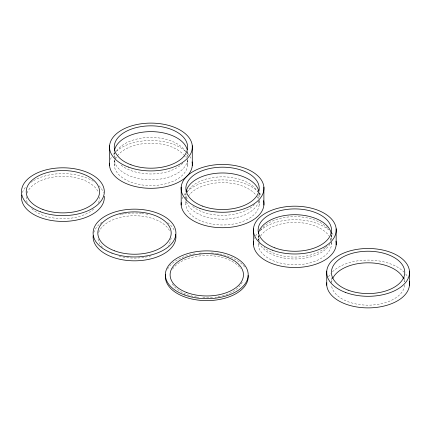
<?xml version="1.0" encoding="UTF-8"?>
<svg xmlns="http://www.w3.org/2000/svg" width="431" height="431" viewBox="0 0 431 431"><rect width="100%" height="100%" fill="white"/><g stroke="black" fill="none" stroke-linecap="round" stroke-linejoin="round"><path stroke-width="0.32" stroke-dasharray="2.15 1.62" d="M404.725 277.365L404.725 281.874M331.444 234.416L331.444 239.28M331.444 242.141L331.444 244.716M331.477 277.726L331.477 282.52M259.166 192.684L259.166 195.259M259.166 200.129L259.166 204.919M258.191 235.703L258.191 239.927M258.191 242.788L258.191 244.716M187.555 151.34L187.555 153.915M187.555 159.427L187.555 165.509M185.912 193.972L185.912 195.259M185.912 196.908L185.912 198.195M185.912 200.771L185.912 204.919M114.301 152.628L114.301 153.915M114.301 159.712L114.301 165.509M259.166 193.045A36.673 21.173 0 0 1 258.411 198.556M254.489 204.547A36.673 21.173 0 0 1 191.779 205.684M186.666 198.556A36.673 21.173 0 0 1 185.874 193.6M258.762 201.331A36.673 21.173 0 0 1 221.098 219.174A36.673 21.173 0 0 1 185.976 199.677M185.874 198.572A36.673 21.173 0 0 1 186.316 194.704M187.113 192.538A36.673 21.173 0 0 1 222.057 176.845A36.673 21.173 0 0 1 257.706 192.005M258.762 194.704A36.673 21.173 0 0 1 259.166 196.908M182.033 198.842A41.408 23.904 0 0 1 183.294 196.186M183.881 195.243A41.408 23.904 0 0 1 185.642 192.959M186.898 191.644A41.408 23.904 0 0 1 223.403 179.91A41.408 23.904 0 0 1 259.031 192.517M259.435 192.959A41.408 23.904 0 0 1 261.197 195.243M258.902 201.045A36.673 21.173 0 0 1 222.057 224.982A36.673 21.173 0 0 1 186.316 200.501M186.478 199.952A36.673 21.173 0 0 1 187.657 197.269M188.299 196.224A36.673 21.173 0 0 1 221.577 182.647A36.673 21.173 0 0 1 256.041 195.2M256.779 196.224A36.673 21.173 0 0 1 257.964 198.33M329.984 243.827A36.673 21.173 0 0 1 294.335 258.988A36.673 21.173 0 0 1 259.392 243.294M258.455 240.579A36.673 21.173 0 0 1 258.341 235.601M260.577 230.224A36.673 21.173 0 0 1 294.335 216.642A36.673 21.173 0 0 1 328.702 229.712M331.294 235.601A36.673 21.173 0 0 1 331.444 238.919M254.312 238.639A41.408 23.904 0 0 1 254.818 237.422M255.572 235.983A41.408 23.904 0 0 1 257.539 233.203M260.087 230.59A41.408 23.904 0 0 1 328.567 229.761M331.714 232.756A41.408 23.904 0 0 1 334.063 235.983M331.444 242.502A36.673 21.173 0 0 1 295.294 264.779A36.673 21.173 0 0 1 258.153 243.057M258.595 240.299A36.673 21.173 0 0 1 259.392 238.127M260.577 236.021A36.673 21.173 0 0 1 294.815 222.434A36.673 21.173 0 0 1 329.058 236.021M330.243 238.127A36.673 21.173 0 0 1 331.04 240.299M331.444 234.771A36.673 21.173 0 0 1 330.48 240.827M326.768 246.279A36.673 21.173 0 0 1 325.577 247.416M325.152 247.782A36.673 21.173 0 0 1 264.058 247.416M259.392 241.36A36.673 21.173 0 0 1 258.153 235.326M328.589 276.837A41.408 23.904 0 0 1 330.819 273.583M332.457 271.816A41.408 23.904 0 0 1 404.176 272.252M405.749 274.035A41.408 23.904 0 0 1 407.861 277.316M404.725 285.096A36.673 21.173 0 0 1 368.101 305.159A36.673 21.173 0 0 1 331.477 285.096M331.536 282.327A36.673 21.173 0 0 1 332.436 279.046M403.971 279.584A36.673 21.173 0 0 1 404.574 281.772M187.555 159.712A36.673 21.173 0 0 1 151.41 179.775A36.673 21.173 0 0 1 114.366 160.267M114.301 157.498A36.673 21.173 0 0 1 115.266 153.662M116.688 151.017A36.673 21.173 0 0 1 151.89 137.435A36.673 21.173 0 0 1 185.809 152.062M186.801 154.201A36.673 21.173 0 0 1 187.49 156.943M110.428 159.432A41.408 23.904 0 0 1 111.683 156.776M113.278 154.449A41.408 23.904 0 0 1 115.74 151.804M116.203 151.378A41.408 23.904 0 0 1 185.659 151.378M187.824 153.549A41.408 23.904 0 0 1 189.586 155.833M190.173 156.776A41.408 23.904 0 0 1 190.928 158.215M187.151 161.086A36.673 21.173 0 0 1 149.966 185.567A36.673 21.173 0 0 1 115.055 159.998M115.503 158.92A36.673 21.173 0 0 1 147.095 143.34A36.673 21.173 0 0 1 183.606 154.788M184.032 155.284A36.673 21.173 0 0 1 186.095 158.387M187.555 151.701A36.673 21.173 0 0 1 186.591 157.751M182.879 163.204A36.673 21.173 0 0 1 120.168 164.34M115.503 158.29A36.673 21.173 0 0 1 114.263 152.256M93.796 232.568A41.408 23.904 0 0 1 101.791 222.267M119.673 214.606A41.408 23.904 0 0 1 121.418 214.239M122.011 214.132A41.408 23.904 0 0 1 123.794 213.83M124.392 213.738A41.408 23.904 0 0 1 140.985 213.307M141.6 213.367A41.408 23.904 0 0 1 145.225 213.83M145.823 213.927A41.408 23.904 0 0 1 148.189 214.358M167.751 222.665A41.408 23.904 0 0 1 174.507 230.736M171.134 238.031A36.673 21.173 0 0 1 168.015 245.535M151.162 255.788A36.673 21.173 0 0 1 118.433 255.955M102.556 247.319A36.673 21.173 0 0 1 97.885 238.031M98.634 232.519A36.673 21.173 0 0 1 133.551 215.753A36.673 21.173 0 0 1 169.938 231.442M167.546 269.095A41.408 23.904 0 0 1 191.951 254.403M192.528 254.274A41.408 23.904 0 0 1 194.882 253.821M199.09 253.229A41.408 23.904 0 0 1 202.15 252.965M211.427 252.965A41.408 23.904 0 0 1 215.699 253.374M216.303 253.455A41.408 23.904 0 0 1 219.287 253.929M219.88 254.037A41.408 23.904 0 0 1 245.444 268.152M242.217 282.197A36.673 21.173 0 0 1 220.527 296.35M219.934 296.485A36.673 21.173 0 0 1 218.124 296.857M216.281 297.174A36.673 21.173 0 0 1 215.042 297.352M212.526 297.632A36.673 21.173 0 0 1 201.686 297.686M198.54 297.352A36.673 21.173 0 0 1 197.296 297.174M196.681 297.072A36.673 21.173 0 0 1 171.624 282.731M172.551 269.133A36.673 21.173 0 0 1 206.309 255.545A36.673 21.173 0 0 1 240.67 268.615M22.396 192.538A41.408 23.904 0 0 1 26.005 186.655M30.72 182.464A41.408 23.904 0 0 1 33.117 180.901M33.623 180.605A41.408 23.904 0 0 1 93.182 181.209M98.974 185.777A41.408 23.904 0 0 1 103.402 192.538M99.561 196.956A36.673 21.173 0 0 1 98.327 202.99M93.662 209.04A36.673 21.173 0 0 1 30.951 207.904M27.239 202.451A36.673 21.173 0 0 1 26.275 196.401M27.029 193.11A36.673 21.173 0 0 1 61.94 176.344A36.673 21.173 0 0 1 98.327 192.032"/><path stroke-width="0.65" d="M409.45 271.142L409.45 285.236M336.169 228.834L336.169 244.862M326.746 271.142L326.746 285.236M263.891 187.102L263.891 205.064M253.466 228.834L253.466 244.862M192.28 145.764L192.28 165.649M181.187 187.102L181.187 205.064M109.576 145.764L109.576 165.649M186.063 191.94A36.673 21.173 0 0 1 221.577 172.987A36.673 21.173 0 0 1 258.762 190.841M263.589 200.69A41.408 23.904 0 0 1 224.163 227.697A41.408 23.904 0 0 1 181.187 202.559M335.997 241.112A41.408 23.904 0 0 1 294.815 267.516A41.408 23.904 0 0 1 253.638 241.112M258.341 233.667A36.673 21.173 0 0 1 294.815 214.708A36.673 21.173 0 0 1 331.294 233.667M409.278 281.486A41.408 23.904 0 0 1 369.184 307.885A41.408 23.904 0 0 1 326.746 282.736M332.673 278.507A36.673 21.173 0 0 1 368.101 262.813A36.673 21.173 0 0 1 403.524 278.507M192.107 161.9A41.408 23.904 0 0 1 152.014 188.299A41.408 23.904 0 0 1 109.576 163.15M114.366 151.146A36.673 21.173 0 0 1 149.487 131.649A36.673 21.173 0 0 1 187.151 149.498M175.692 234.421A41.408 23.904 0 0 1 135.593 260.82A41.408 23.904 0 0 1 93.161 235.671M248.137 275.468A41.408 23.904 0 0 1 205.706 300.617A41.408 23.904 0 0 1 165.606 274.218M104.254 196.261A41.408 23.904 0 0 1 61.816 221.41A41.408 23.904 0 0 1 21.722 195.011M199.984 208.405A41.408 23.904 0 0 0 263.891 189.608A41.408 23.904 0 0 0 203.739 167.056A41.408 23.904 0 0 0 199.984 208.405M202.565 206.115A36.673 21.173 0 0 0 259.166 189.462A36.673 21.173 0 0 0 205.889 169.491A36.673 21.173 0 0 0 202.565 206.115M272.263 250.136A41.408 23.904 0 0 0 336.169 231.339A41.408 23.904 0 0 0 276.018 208.787A41.408 23.904 0 0 0 272.263 250.136M274.843 247.847A36.673 21.173 0 0 0 331.444 231.194A36.673 21.173 0 0 0 278.167 211.217A36.673 21.173 0 0 0 274.843 247.847M345.549 292.444A41.408 23.904 0 0 0 409.45 273.647A41.408 23.904 0 0 0 349.299 251.095A41.408 23.904 0 0 0 345.549 292.444M348.124 290.155A36.673 21.173 0 0 0 404.725 273.502A36.673 21.173 0 0 0 351.448 253.53A36.673 21.173 0 0 0 348.124 290.155M128.379 167.061A41.408 23.904 0 0 0 192.28 148.264A41.408 23.904 0 0 0 132.128 125.712A41.408 23.904 0 0 0 128.379 167.061M130.954 164.771A36.673 21.173 0 0 0 187.555 148.119A36.673 21.173 0 0 0 134.278 128.147A36.673 21.173 0 0 0 130.954 164.771M111.958 253.105A41.408 23.904 0 0 0 175.859 234.308A41.408 23.904 0 0 0 115.713 211.756A41.408 23.904 0 0 0 111.958 253.105M114.533 250.815A36.673 21.173 0 0 0 171.134 234.168A36.673 21.173 0 0 0 117.862 214.191A36.673 21.173 0 0 0 114.533 250.815M184.236 294.836A41.408 23.904 0 0 0 248.137 276.039A41.408 23.904 0 0 0 187.991 253.487A41.408 23.904 0 0 0 184.236 294.836M186.812 292.547A36.673 21.173 0 0 0 243.413 275.894A36.673 21.173 0 0 0 190.141 255.922A36.673 21.173 0 0 0 186.812 292.547M40.347 211.766A41.408 23.904 0 0 0 104.254 192.964A41.408 23.904 0 0 0 44.102 170.412A41.408 23.904 0 0 0 40.347 211.766M42.928 209.471A36.673 21.173 0 0 0 99.523 192.824A36.673 21.173 0 0 0 46.252 172.847A36.673 21.173 0 0 0 42.928 209.471"/></g></svg>
